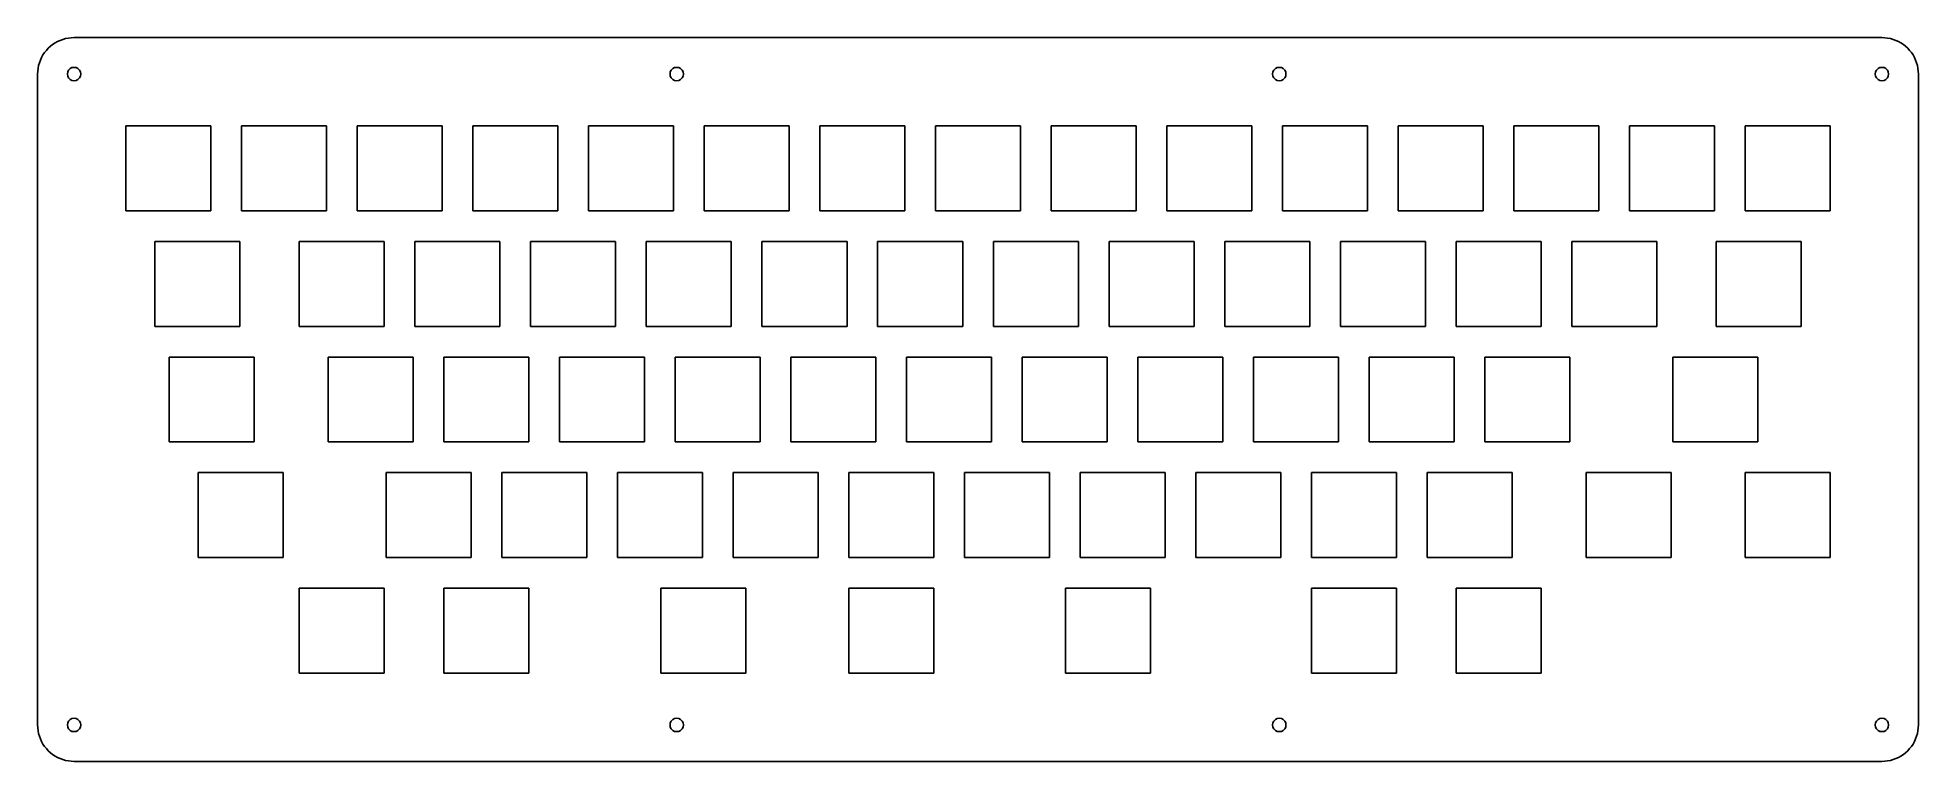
# Model space of a CAD drawing. Extents: x 0 to 310, y 0 to 119.
import ezdxf

# ---------------------------------------------------------------- set-up
doc = ezdxf.new("R2010")
doc.units = 0
doc.layers.get('0').update_dxf_attribs({"linetype": 'CONTINUOUS'})

msp = doc.modelspace()

# ---------------------------------------------------------------- linework, layer by layer
at = {"color": 0}
for p, q in [((1.53238, 117.394), (1.85208, 117.74)), ((1.85208, 117.74), (2.19797, 118.059)), ((2.19797, 118.059), (2.56866, 118.351)), ((2.56866, 118.351), (2.96003, 118.612)), ((2.96003, 118.612), (3.37206, 118.843)), ((3.37206, 118.843), (3.79786, 119.041)), ((3.79786, 119.041), (4.24021, 119.203)), ((4.24021, 119.203), (4.69498, 119.331)), ((4.69498, 119.331), (5.15662, 119.423)), ((5.15662, 119.423), (5.62515, 119.479)), ((5.62515, 119.479), (6.09505, 119.496)), ((6.09505, 119.496), (303.846, 119.496)), ((303.846, 119.496), (304.316, 119.479)), ((304.316, 119.479), (304.785, 119.423)), ((304.785, 119.423), (305.247, 119.331)), ((305.247, 119.331), (305.7, 119.203)), ((305.7, 119.203), (306.142, 119.041)), ((306.142, 119.041), (306.57, 118.843)), ((306.57, 118.843), (306.98, 118.612)), ((306.98, 118.612), (307.373, 118.351)), ((307.373, 118.351), (307.742, 118.059)), ((307.742, 118.059), (308.088, 117.74)), ((308.088, 117.74), (308.409, 117.394)), ((0.168121, 114.435), (0.260449, 114.897)), ((0.260449, 114.897), (0.388606, 115.351)), ((0.388606, 115.351), (0.551215, 115.794)), ((0.551215, 115.794), (0.748273, 116.219)), ((0.748273, 116.219), (0.979784, 116.632)), ((0.979784, 116.632), (1.24024, 117.023)), ((1.24024, 117.023), (1.53238, 117.394)), ((308.409, 117.394), (308.7, 117.023)), ((308.7, 117.023), (308.962, 116.632)), ((308.962, 116.632), (309.193, 116.219)), ((309.193, 116.219), (309.389, 115.794)), ((309.389, 115.794), (309.553, 115.351)), ((309.553, 115.351), (309.681, 114.897)), ((309.681, 114.897), (309.772, 114.435)), ((0.095085, 113.497), (0.112999, 113.967)), ((0.095085, 6.24664), (0.095085, 113.497)), ((0.112999, 113.967), (0.168121, 114.435)), ((5.04913, 113.836), (4.9954, 113.497)), ((4.9954, 113.497), (5.04913, 113.158)), ((5.20485, 114.143), (5.04913, 113.836)), ((5.04913, 113.158), (5.20485, 112.85)), ((5.44876, 114.387), (5.20485, 114.143)), ((5.20485, 112.85), (5.44876, 112.608)), ((5.75606, 114.543), (5.44876, 114.387)), ((5.44876, 112.608), (5.75606, 112.451)), ((6.09505, 114.596), (5.75606, 114.543)), ((5.75606, 112.451), (6.09505, 112.396)), ((6.43407, 114.543), (6.09505, 114.596)), ((6.09505, 112.396), (6.43407, 112.451)), ((6.74137, 114.387), (6.43407, 114.543)), ((6.43407, 112.451), (6.74137, 112.608)), ((6.98391, 114.143), (6.74137, 114.387)), ((6.74137, 112.608), (6.98391, 112.85)), ((7.141, 113.836), (6.98391, 114.143)), ((6.98391, 112.85), (7.141, 113.158)), ((7.1961, 113.497), (7.141, 113.836)), ((7.141, 113.158), (7.1961, 113.497)), ((104.299, 113.836), (104.246, 113.497)), ((104.246, 113.497), (104.299, 113.158)), ((104.455, 114.143), (104.299, 113.836)), ((104.299, 113.158), (104.455, 112.85)), ((104.698, 114.387), (104.455, 114.143)), ((104.455, 112.85), (104.698, 112.608)), ((105.005, 114.543), (104.698, 114.387)), ((104.698, 112.608), (105.005, 112.451)), ((105.345, 114.596), (105.005, 114.543)), ((105.005, 112.451), (105.345, 112.396)), ((105.686, 114.543), (105.345, 114.596)), ((105.345, 112.396), (105.686, 112.451)), ((105.992, 114.387), (105.686, 114.543)), ((105.686, 112.451), (105.992, 112.608)), ((106.236, 114.143), (105.992, 114.387)), ((105.992, 112.608), (106.236, 112.85)), ((106.391, 113.836), (106.236, 114.143)), ((106.236, 112.85), (106.391, 113.158)), ((106.445, 113.497), (106.391, 113.836)), ((106.391, 113.158), (106.445, 113.497)), ((203.55, 113.836), (203.495, 113.497)), ((203.495, 113.497), (203.55, 113.158)), ((203.706, 114.143), (203.55, 113.836)), ((203.55, 113.158), (203.706, 112.85)), ((203.95, 114.387), (203.706, 114.143)), ((203.706, 112.85), (203.95, 112.608)), ((204.256, 114.543), (203.95, 114.387)), ((203.95, 112.608), (204.256, 112.451)), ((204.596, 114.596), (204.256, 114.543)), ((204.256, 112.451), (204.596, 112.396)), ((204.935, 114.543), (204.596, 114.596)), ((204.596, 112.396), (204.935, 112.451)), ((205.242, 114.387), (204.935, 114.543)), ((204.935, 112.451), (205.242, 112.608)), ((205.486, 114.143), (205.242, 114.387)), ((205.242, 112.608), (205.486, 112.85)), ((205.642, 113.836), (205.486, 114.143)), ((205.486, 112.85), (205.642, 113.158)), ((205.696, 113.497), (205.642, 113.836)), ((205.642, 113.158), (205.696, 113.497)), ((302.799, 113.836), (302.747, 113.497)), ((302.747, 113.497), (302.799, 113.158)), ((302.956, 114.143), (302.799, 113.836)), ((302.799, 113.158), (302.956, 112.85)), ((303.2, 114.387), (302.956, 114.143)), ((302.956, 112.85), (303.2, 112.608)), ((303.506, 114.543), (303.2, 114.387)), ((303.2, 112.608), (303.506, 112.451)), ((303.846, 114.596), (303.506, 114.543)), ((303.506, 112.451), (303.846, 112.396)), ((304.185, 114.543), (303.846, 114.596)), ((303.846, 112.396), (304.185, 112.451)), ((304.493, 114.387), (304.185, 114.543)), ((304.185, 112.451), (304.493, 112.608)), ((304.735, 114.143), (304.493, 114.387)), ((304.493, 112.608), (304.735, 112.85)), ((304.892, 113.836), (304.735, 114.143)), ((304.735, 112.85), (304.892, 113.158)), ((304.946, 113.497), (304.892, 113.836)), ((304.892, 113.158), (304.946, 113.497)), ((309.772, 114.435), (309.827, 113.967)), ((309.827, 113.967), (309.846, 113.497)), ((309.846, 113.497), (309.846, 6.24664)), ((14.621, 104.971), (28.6205, 104.971)), ((14.621, 90.9712), (14.621, 104.971)), ((28.6205, 104.971), (28.6205, 90.9712)), ((33.671, 104.971), (47.6705, 104.971)), ((33.671, 90.9712), (33.671, 104.971)), ((47.6705, 104.971), (47.6705, 90.9712)), ((52.7209, 104.971), (66.7205, 104.971)), ((52.7209, 90.9712), (52.7209, 104.971)), ((66.7205, 104.971), (66.7205, 90.9712)), ((71.7709, 104.971), (85.7705, 104.971)), ((71.7709, 90.9712), (71.7709, 104.971)), ((85.7705, 104.971), (85.7705, 90.9712)), ((90.8209, 104.971), (104.821, 104.971)), ((90.8209, 90.9712), (90.8209, 104.971)), ((104.821, 104.971), (104.821, 90.9712)), ((109.869, 104.971), (123.869, 104.971)), ((109.869, 90.9712), (109.869, 104.971)), ((123.869, 104.971), (123.869, 90.9712)), ((128.921, 104.971), (142.921, 104.971)), ((128.921, 90.9712), (128.921, 104.971)), ((142.921, 104.971), (142.921, 90.9712)), ((147.971, 104.971), (161.971, 104.971)), ((147.971, 90.9712), (147.971, 104.971)), ((161.971, 104.971), (161.971, 90.9712)), ((167.021, 104.971), (181.021, 104.971)), ((167.021, 90.9712), (167.021, 104.971)), ((181.021, 104.971), (181.021, 90.9712)), ((186.071, 104.971), (200.071, 104.971)), ((186.071, 90.9712), (186.071, 104.971)), ((200.071, 104.971), (200.071, 90.9712)), ((205.121, 104.971), (219.121, 104.971)), ((205.121, 90.9712), (205.121, 104.971)), ((219.121, 104.971), (219.121, 90.9712)), ((224.171, 104.971), (238.171, 104.971)), ((224.171, 90.9712), (224.171, 104.971)), ((238.171, 104.971), (238.171, 90.9712)), ((243.221, 104.971), (257.221, 104.971)), ((243.221, 90.9712), (243.221, 104.971)), ((257.221, 104.971), (257.221, 90.9712)), ((262.271, 104.971), (276.271, 104.971)), ((262.271, 90.9712), (262.271, 104.971)), ((276.271, 104.971), (276.271, 90.9712)), ((281.321, 104.971), (295.321, 104.971)), ((281.321, 90.9712), (281.321, 104.971)), ((295.321, 104.971), (295.321, 90.9712)), ((28.6205, 90.9712), (14.621, 90.9712)), ((47.6705, 90.9712), (33.671, 90.9712)), ((66.7205, 90.9712), (52.7209, 90.9712)), ((85.7705, 90.9712), (71.7709, 90.9712)), ((104.821, 90.9712), (90.8209, 90.9712)), ((123.869, 90.9712), (109.869, 90.9712)), ((142.921, 90.9712), (128.921, 90.9712)), ((161.971, 90.9712), (147.971, 90.9712)), ((181.021, 90.9712), (167.021, 90.9712)), ((200.071, 90.9712), (186.071, 90.9712)), ((219.121, 90.9712), (205.121, 90.9712)), ((238.171, 90.9712), (224.171, 90.9712)), ((257.221, 90.9712), (243.221, 90.9712)), ((276.271, 90.9712), (262.271, 90.9712)), ((295.321, 90.9712), (281.321, 90.9712)), ((19.3821, 85.9208), (33.383, 85.9208)), ((19.3821, 71.9212), (19.3821, 85.9208)), ((33.383, 85.9208), (33.383, 71.9212)), ((43.1959, 85.9208), (57.1955, 85.9208)), ((43.1959, 71.9212), (43.1959, 85.9208)), ((57.1955, 85.9208), (57.1955, 71.9212)), ((62.2459, 85.9208), (76.2455, 85.9208)), ((62.2459, 71.9212), (62.2459, 85.9208)), ((76.2455, 85.9208), (76.2455, 71.9212)), ((81.2959, 85.9208), (95.2955, 85.9208)), ((81.2959, 71.9212), (81.2959, 85.9208)), ((95.2955, 85.9208), (95.2955, 71.9212)), ((100.346, 85.9208), (114.346, 85.9208)), ((100.346, 71.9212), (100.346, 85.9208)), ((114.346, 85.9208), (114.346, 71.9212)), ((119.396, 85.9208), (133.396, 85.9208)), ((119.396, 71.9212), (119.396, 85.9208)), ((133.396, 85.9208), (133.396, 71.9212)), ((138.446, 85.9208), (152.446, 85.9208)), ((138.446, 71.9212), (138.446, 85.9208)), ((152.446, 85.9208), (152.446, 71.9212)), ((157.496, 85.9208), (171.496, 85.9208)), ((157.496, 71.9212), (157.496, 85.9208)), ((171.496, 85.9208), (171.496, 71.9212)), ((176.546, 85.9208), (190.546, 85.9208)), ((176.546, 71.9212), (176.546, 85.9208)), ((190.546, 85.9208), (190.546, 71.9212)), ((195.596, 85.9208), (209.596, 85.9208)), ((195.596, 71.9212), (195.596, 85.9208)), ((209.596, 85.9208), (209.596, 71.9212)), ((214.646, 85.9208), (228.646, 85.9208)), ((214.646, 71.9212), (214.646, 85.9208)), ((228.646, 85.9208), (228.646, 71.9212)), ((233.696, 85.9208), (247.696, 85.9208)), ((233.696, 71.9212), (233.696, 85.9208)), ((247.696, 85.9208), (247.696, 71.9212)), ((252.744, 85.9208), (266.746, 85.9208)), ((252.744, 71.9212), (252.744, 85.9208)), ((266.746, 85.9208), (266.746, 71.9212)), ((276.557, 85.9208), (290.558, 85.9208)), ((276.557, 71.9212), (276.557, 85.9208)), ((290.558, 85.9208), (290.558, 71.9212)), ((33.383, 71.9212), (19.3821, 71.9212)), ((57.1955, 71.9212), (43.1959, 71.9212)), ((76.2455, 71.9212), (62.2459, 71.9212)), ((95.2955, 71.9212), (81.2959, 71.9212)), ((114.346, 71.9212), (100.346, 71.9212)), ((133.396, 71.9212), (119.396, 71.9212)), ((152.446, 71.9212), (138.446, 71.9212)), ((171.496, 71.9212), (157.496, 71.9212)), ((190.546, 71.9212), (176.546, 71.9212)), ((209.596, 71.9212), (195.596, 71.9212)), ((228.646, 71.9212), (214.646, 71.9212)), ((247.696, 71.9212), (233.696, 71.9212)), ((266.746, 71.9212), (252.744, 71.9212)), ((290.558, 71.9212), (276.557, 71.9212)), ((21.7634, 66.8708), (35.7628, 66.8708)), ((21.7634, 52.8712), (21.7634, 66.8708)), ((35.7628, 66.8708), (35.7628, 52.8712)), ((47.957, 66.8708), (61.958, 66.8708)), ((47.957, 52.8712), (47.957, 66.8708)), ((61.958, 66.8708), (61.958, 52.8712)), ((67.007, 66.8708), (81.008, 66.8708)), ((67.007, 52.8712), (67.007, 66.8708)), ((81.008, 66.8708), (81.008, 52.8712)), ((86.057, 66.8708), (100.058, 66.8708)), ((86.057, 52.8712), (86.057, 66.8708)), ((100.058, 66.8708), (100.058, 52.8712)), ((105.107, 66.8708), (119.108, 66.8708)), ((105.107, 52.8712), (105.107, 66.8708)), ((119.108, 66.8708), (119.108, 52.8712)), ((124.157, 66.8708), (138.158, 66.8708)), ((124.157, 52.8712), (124.157, 66.8708)), ((138.158, 66.8708), (138.158, 52.8712)), ((143.207, 66.8708), (157.208, 66.8708)), ((143.207, 52.8712), (143.207, 66.8708)), ((157.208, 66.8708), (157.208, 52.8712)), ((162.257, 66.8708), (176.258, 66.8708)), ((162.257, 52.8712), (162.257, 66.8708)), ((176.258, 66.8708), (176.258, 52.8712)), ((181.307, 66.8708), (195.308, 66.8708)), ((181.307, 52.8712), (181.307, 66.8708)), ((195.308, 66.8708), (195.308, 52.8712)), ((200.357, 66.8708), (214.358, 66.8708)), ((200.357, 52.8712), (200.357, 66.8708)), ((214.358, 66.8708), (214.358, 52.8712)), ((219.407, 66.8708), (233.408, 66.8708)), ((219.407, 52.8712), (219.407, 66.8708)), ((233.408, 66.8708), (233.408, 52.8712)), ((238.457, 66.8708), (252.458, 66.8708)), ((238.457, 52.8712), (238.457, 66.8708)), ((252.458, 66.8708), (252.458, 52.8712)), ((269.413, 66.8708), (283.413, 66.8708)), ((269.413, 52.8712), (269.413, 66.8708)), ((283.413, 66.8708), (283.413, 52.8712)), ((35.7628, 52.8712), (21.7634, 52.8712)), ((61.958, 52.8712), (47.957, 52.8712)), ((81.008, 52.8712), (67.007, 52.8712)), ((100.058, 52.8712), (86.057, 52.8712)), ((119.108, 52.8712), (105.107, 52.8712)), ((138.158, 52.8712), (124.157, 52.8712)), ((157.208, 52.8712), (143.207, 52.8712)), ((176.258, 52.8712), (162.257, 52.8712)), ((195.308, 52.8712), (181.307, 52.8712)), ((214.358, 52.8712), (200.357, 52.8712)), ((233.408, 52.8712), (219.407, 52.8712)), ((252.458, 52.8712), (238.457, 52.8712)), ((283.413, 52.8712), (269.413, 52.8712)), ((26.5259, 47.8208), (40.5268, 47.8208)), ((26.5259, 33.8212), (26.5259, 47.8208)), ((40.5268, 47.8208), (40.5268, 33.8212)), ((57.482, 47.8208), (71.483, 47.8208)), ((57.482, 33.8212), (57.482, 47.8208)), ((71.483, 47.8208), (71.483, 33.8212)), ((76.532, 47.8208), (90.533, 47.8208)), ((76.532, 33.8212), (76.532, 47.8208)), ((90.533, 47.8208), (90.533, 33.8212)), ((95.582, 47.8208), (109.583, 47.8208)), ((95.582, 33.8212), (95.582, 47.8208)), ((109.583, 47.8208), (109.583, 33.8212)), ((114.632, 47.8208), (128.633, 47.8208)), ((114.632, 33.8212), (114.632, 47.8208)), ((128.633, 47.8208), (128.633, 33.8212)), ((133.682, 47.8208), (147.683, 47.8208)), ((133.682, 33.8212), (133.682, 47.8208)), ((147.683, 47.8208), (147.683, 33.8212)), ((152.732, 47.8208), (166.733, 47.8208)), ((152.732, 33.8212), (152.732, 47.8208)), ((166.733, 47.8208), (166.733, 33.8212)), ((171.782, 47.8208), (185.783, 47.8208)), ((171.782, 33.8212), (171.782, 47.8208)), ((185.783, 47.8208), (185.783, 33.8212)), ((190.832, 47.8208), (204.833, 47.8208)), ((190.832, 33.8212), (190.832, 47.8208)), ((204.833, 47.8208), (204.833, 33.8212)), ((209.882, 47.8208), (223.883, 47.8208)), ((209.882, 33.8212), (209.882, 47.8208)), ((223.883, 47.8208), (223.883, 33.8212)), ((228.932, 47.8208), (242.933, 47.8208)), ((228.932, 33.8212), (228.932, 47.8208)), ((242.933, 47.8208), (242.933, 33.8212)), ((255.126, 47.8208), (269.127, 47.8208)), ((255.126, 33.8212), (255.126, 47.8208)), ((269.127, 47.8208), (269.127, 33.8212)), ((281.321, 47.8208), (295.321, 47.8208)), ((281.321, 33.8212), (281.321, 47.8208)), ((295.321, 47.8208), (295.321, 33.8212)), ((40.5268, 33.8212), (26.5259, 33.8212)), ((71.483, 33.8212), (57.482, 33.8212)), ((90.533, 33.8212), (76.532, 33.8212)), ((109.583, 33.8212), (95.582, 33.8212)), ((128.633, 33.8212), (114.632, 33.8212)), ((147.683, 33.8212), (133.682, 33.8212)), ((166.733, 33.8212), (152.732, 33.8212)), ((185.783, 33.8212), (171.782, 33.8212)), ((204.833, 33.8212), (190.832, 33.8212)), ((223.883, 33.8212), (209.882, 33.8212)), ((242.933, 33.8212), (228.932, 33.8212)), ((269.127, 33.8212), (255.126, 33.8212)), ((295.321, 33.8212), (281.321, 33.8212)), ((43.1959, 28.7707), (57.1955, 28.7707)), ((43.1959, 14.7712), (43.1959, 28.7707)), ((57.1955, 28.7707), (57.1955, 14.7712)), ((67.007, 28.7707), (81.008, 28.7707)), ((67.007, 14.7712), (67.007, 28.7707)), ((81.008, 28.7707), (81.008, 14.7712)), ((102.726, 28.7707), (116.727, 28.7707)), ((102.726, 14.7712), (102.726, 28.7707)), ((116.727, 28.7707), (116.727, 14.7712)), ((133.682, 28.7707), (147.683, 28.7707)), ((133.682, 14.7712), (133.682, 28.7707)), ((147.683, 28.7707), (147.683, 14.7712)), ((169.401, 28.7707), (183.402, 28.7707)), ((169.401, 14.7712), (169.401, 28.7707)), ((183.402, 28.7707), (183.402, 14.7712)), ((209.882, 28.7707), (223.883, 28.7707)), ((209.882, 14.7712), (209.882, 28.7707)), ((223.883, 28.7707), (223.883, 14.7712)), ((233.696, 28.7707), (247.696, 28.7707)), ((233.696, 14.7712), (233.696, 28.7707)), ((247.696, 28.7707), (247.696, 14.7712)), ((57.1955, 14.7712), (43.1959, 14.7712)), ((81.008, 14.7712), (67.007, 14.7712)), ((116.727, 14.7712), (102.726, 14.7712)), ((147.683, 14.7712), (133.682, 14.7712)), ((183.402, 14.7712), (169.401, 14.7712)), ((223.883, 14.7712), (209.882, 14.7712)), ((247.696, 14.7712), (233.696, 14.7712)), ((0.112999, 5.77536), (0.095085, 6.24664)), ((5.04913, 6.58566), (4.9954, 6.24526)), ((4.9954, 6.24526), (5.04913, 5.90628)), ((5.20485, 6.89158), (5.04913, 6.58566)), ((5.44876, 7.1355), (5.20485, 6.89158)), ((5.75606, 7.29259), (5.44876, 7.1355)), ((6.09505, 7.34494), (5.75606, 7.29259)), ((6.43407, 7.29259), (6.09505, 7.34494)), ((6.74137, 7.1355), (6.43407, 7.29259)), ((6.98391, 6.89158), (6.74137, 7.1355)), ((7.141, 6.58566), (6.98391, 6.89158)), ((7.1961, 6.24526), (7.141, 6.58566)), ((7.141, 5.90628), (7.1961, 6.24526)), ((104.299, 6.58566), (104.246, 6.24526)), ((104.246, 6.24526), (104.299, 5.90628)), ((104.455, 6.89158), (104.299, 6.58566)), ((104.698, 7.1355), (104.455, 6.89158)), ((105.005, 7.29259), (104.698, 7.1355)), ((105.345, 7.34494), (105.005, 7.29259)), ((105.686, 7.29259), (105.345, 7.34494)), ((105.992, 7.1355), (105.686, 7.29259)), ((106.236, 6.89158), (105.992, 7.1355)), ((106.391, 6.58566), (106.236, 6.89158)), ((106.445, 6.24526), (106.391, 6.58566)), ((106.391, 5.90628), (106.445, 6.24526)), ((203.55, 6.58566), (203.495, 6.24526)), ((203.495, 6.24526), (203.55, 5.90628)), ((203.706, 6.89158), (203.55, 6.58566)), ((203.95, 7.1355), (203.706, 6.89158)), ((204.256, 7.29259), (203.95, 7.1355)), ((204.596, 7.34494), (204.256, 7.29259)), ((204.935, 7.29259), (204.596, 7.34494)), ((205.242, 7.1355), (204.935, 7.29259)), ((205.486, 6.89158), (205.242, 7.1355)), ((205.642, 6.58566), (205.486, 6.89158)), ((205.696, 6.24526), (205.642, 6.58566)), ((205.642, 5.90628), (205.696, 6.24526)), ((302.799, 6.58566), (302.747, 6.24526)), ((302.747, 6.24526), (302.799, 5.90628)), ((302.956, 6.89158), (302.799, 6.58566)), ((303.2, 7.1355), (302.956, 6.89158)), ((303.506, 7.29259), (303.2, 7.1355)), ((303.846, 7.34494), (303.506, 7.29259)), ((304.185, 7.29259), (303.846, 7.34494)), ((304.493, 7.1355), (304.185, 7.29259)), ((304.735, 6.89158), (304.493, 7.1355)), ((304.892, 6.58566), (304.735, 6.89158)), ((304.946, 6.24526), (304.892, 6.58566)), ((304.892, 5.90628), (304.946, 6.24526)), ((309.846, 6.24664), (309.827, 5.77536)), ((0.168121, 5.30684), (0.112999, 5.77536)), ((0.260449, 4.84519), (0.168121, 5.30684)), ((0.388606, 4.3918), (0.260449, 4.84519)), ((0.551215, 3.94945), (0.388606, 4.3918)), ((0.748273, 3.52227), (0.551215, 3.94945)), ((0.979784, 3.11161), (0.748273, 3.52227)), ((1.24024, 2.71887), (0.979784, 3.11161)), ((5.04913, 5.90628), (5.20485, 5.59897)), ((5.20485, 5.59897), (5.44876, 5.35644)), ((5.44876, 5.35644), (5.75606, 5.19934)), ((5.75606, 5.19934), (6.09505, 5.14558)), ((6.09505, 5.14558), (6.43407, 5.19934)), ((6.43407, 5.19934), (6.74137, 5.35644)), ((6.74137, 5.35644), (6.98391, 5.59897)), ((6.98391, 5.59897), (7.141, 5.90628)), ((104.299, 5.90628), (104.455, 5.59897)), ((104.455, 5.59897), (104.698, 5.35644)), ((104.698, 5.35644), (105.005, 5.19934)), ((105.005, 5.19934), (105.345, 5.14558)), ((105.345, 5.14558), (105.686, 5.19934)), ((105.686, 5.19934), (105.992, 5.35644)), ((105.992, 5.35644), (106.236, 5.59897)), ((106.236, 5.59897), (106.391, 5.90628)), ((203.55, 5.90628), (203.706, 5.59897)), ((203.706, 5.59897), (203.95, 5.35644)), ((203.95, 5.35644), (204.256, 5.19934)), ((204.256, 5.19934), (204.596, 5.14558)), ((204.596, 5.14558), (204.935, 5.19934)), ((204.935, 5.19934), (205.242, 5.35644)), ((205.242, 5.35644), (205.486, 5.59897)), ((205.486, 5.59897), (205.642, 5.90628)), ((302.799, 5.90628), (302.956, 5.59897)), ((302.956, 5.59897), (303.2, 5.35644)), ((303.2, 5.35644), (303.506, 5.19934)), ((303.506, 5.19934), (303.846, 5.14558)), ((303.846, 5.14558), (304.185, 5.19934)), ((304.185, 5.19934), (304.493, 5.35644)), ((304.493, 5.35644), (304.735, 5.59897)), ((304.735, 5.59897), (304.892, 5.90628)), ((308.962, 3.11161), (308.7, 2.71887)), ((309.193, 3.52227), (308.962, 3.11161)), ((309.389, 3.94945), (309.193, 3.52227)), ((309.553, 4.3918), (309.389, 3.94945)), ((309.681, 4.84519), (309.553, 4.3918)), ((309.772, 5.30684), (309.681, 4.84519)), ((309.827, 5.77536), (309.772, 5.30684)), ((1.53238, 2.34956), (1.24024, 2.71887)), ((1.85208, 2.00367), (1.53238, 2.34956)), ((2.19797, 1.68258), (1.85208, 2.00367)), ((2.56866, 1.39182), (2.19797, 1.68258)), ((2.96003, 1.12999), (2.56866, 1.39182)), ((3.37206, 0.898483), (2.96003, 1.12999)), ((3.79786, 0.7028), (3.37206, 0.898483)), ((4.24021, 0.538812), (3.79786, 0.7028)), ((4.69498, 0.410655), (4.24021, 0.538812)), ((5.15662, 0.319705), (4.69498, 0.410655)), ((5.62515, 0.264583), (5.15662, 0.319705)), ((6.09505, 0.246669), (5.62515, 0.264583)), ((303.846, 0.246669), (6.09505, 0.246669)), ((304.316, 0.264583), (303.846, 0.246669)), ((304.785, 0.319705), (304.316, 0.264583)), ((305.247, 0.410655), (304.785, 0.319705)), ((305.7, 0.538812), (305.247, 0.410655)), ((306.142, 0.7028), (305.7, 0.538812)), ((306.57, 0.898483), (306.142, 0.7028)), ((306.98, 1.12999), (306.57, 0.898483)), ((307.373, 1.39182), (306.98, 1.12999)), ((307.742, 1.68258), (307.373, 1.39182)), ((308.088, 2.00367), (307.742, 1.68258)), ((308.409, 2.34956), (308.088, 2.00367)), ((308.7, 2.71887), (308.409, 2.34956))]:
    msp.add_line(p, q, dxfattribs=at)

doc.saveas('drawing.dxf')
